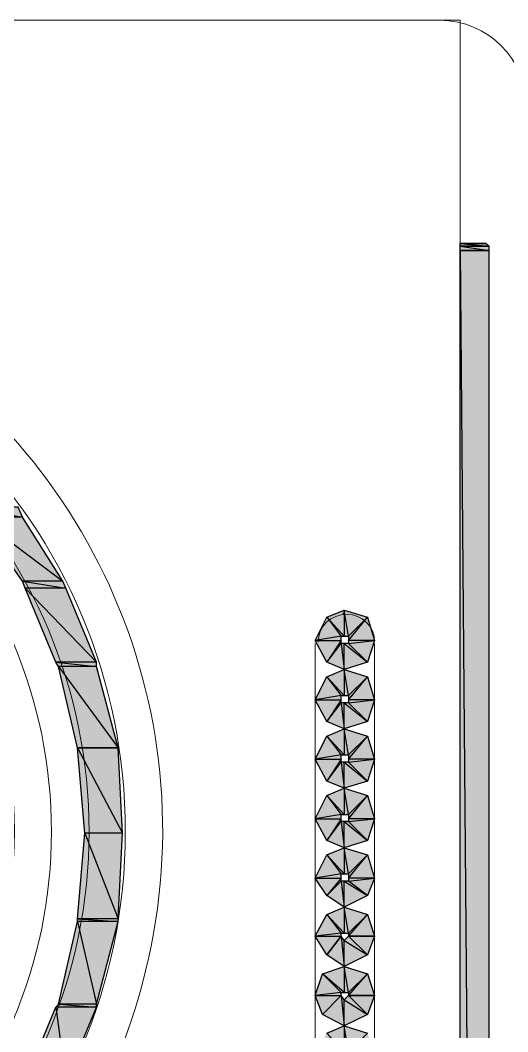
# Model space of a CAD drawing. Header units: millimetres. Extents: x 50 to 186, y -32 to 33.
# Drawn here: x 115.612 to 116.082, y -14.15 to -13.175 of the extents above; entities that cross this region are included whole.
import ezdxf

# ---------------------------------------------------------------- set-up
doc = ezdxf.new("R2010")
doc.units = ezdxf.units.MM
doc.layers.add('Prumada Eletrica', color=40, linetype='Continuous', lineweight=30)

msp = doc.modelspace()

# ---------------------------------------------------------------- hatches: boundary and pattern name
at = {"layer": 'Prumada Eletrica', "true_color": 0x000007}
h = msp.add_hatch(color=7, dxfattribs=at)
h.paths.add_polyline_path([(116.03588, -13.38994), (116.06102, -13.38994), (116.05963, -13.38994)])
h.paths.add_polyline_path([(116.06102, -13.38994), (116.05963, -13.38994), (116.03588, -13.38994)])
h.paths.add_polyline_path([(116.06102, -13.38994), (116.03588, -13.38994)])
h.paths.add_polyline_path([(116.03588, -13.38994), (116.06102, -13.38994), (116.05963, -13.38994)])
h.paths.add_polyline_path([(116.06102, -13.38994), (116.05963, -13.38994), (116.03588, -13.38994)])
h.paths.add_polyline_path([(116.06102, -13.38994), (116.03588, -13.38994), (116.05683, -13.38994)])
h = msp.add_hatch(color=7, dxfattribs=at)
h.paths.add_polyline_path([(116.06102, -13.38994), (116.03588, -13.38994), (116.06382, -13.39274)])
h.paths.add_polyline_path([(116.03588, -13.38994), (116.06382, -13.39274), (116.03588, -13.39274)])
h.paths.add_polyline_path([(116.06382, -13.39274), (116.03588, -13.39274)])
h.paths.add_polyline_path([(116.03588, -13.39274), (116.06382, -13.39274)])
h.paths.add_polyline_path([(116.06382, -13.39274), (116.03588, -13.39274)])
h.paths.add_polyline_path([(116.06382, -13.39274), (116.03588, -13.39274)])
h = msp.add_hatch(color=7, dxfattribs=at)
h.paths.add_polyline_path([(116.06382, -13.39274), (116.03588, -13.39274), (116.06382, -13.39693)])
h.paths.add_polyline_path([(116.03588, -13.39274), (116.06382, -13.39693), (116.03588, -13.39693)])
h.paths.add_polyline_path([(116.06382, -13.39693), (116.03588, -13.39693)])
h.paths.add_polyline_path([(116.03588, -13.39693), (116.06382, -13.39693)])
h = msp.add_hatch(color=7, dxfattribs=at)
h.paths.add_polyline_path([(116.06382, -13.39693), (116.03588, -13.39693), (116.06382, -16.73937)])
h.paths.add_polyline_path([(116.03588, -13.39693), (116.06382, -16.73937), (116.03588, -16.73937)])
h = msp.add_hatch(color=7, dxfattribs=at)
h.paths.add_polyline_path([(115.60987, -13.64415), (115.56378, -13.64415), (115.61406, -13.65393)])
h.paths.add_polyline_path([(115.56378, -13.64415), (115.61406, -13.65393), (115.57076, -13.65393)])
h = msp.add_hatch(color=7, dxfattribs=at)
h.paths.add_polyline_path([(115.61406, -13.65393), (115.57076, -13.65393), (115.65317, -13.71539)])
h.paths.add_polyline_path([(115.57076, -13.65393), (115.65317, -13.71539), (115.61406, -13.71539)])
h = msp.add_hatch(color=7, dxfattribs=at)
h.paths.add_polyline_path([(115.65317, -13.71539), (115.61406, -13.71539), (115.65596, -13.72237)])
h.paths.add_polyline_path([(115.61406, -13.71539), (115.65596, -13.72237), (115.61685, -13.72237)])
h = msp.add_hatch(color=7, dxfattribs=at)
h.paths.add_polyline_path([(115.65596, -13.72237), (115.61685, -13.72237), (115.6853, -13.79361)])
h.paths.add_polyline_path([(115.61685, -13.72237), (115.6853, -13.79361), (115.64619, -13.79361)])
h = msp.add_hatch(color=7, dxfattribs=at)
h.paths.add_polyline_path([(115.94649, -13.79361), (115.92833, -13.77545), (115.95347, -13.77266)])
h.paths.add_polyline_path([(115.92833, -13.77545), (115.95347, -13.77266), (115.92833, -13.77266)])
h.paths.add_polyline_path([(115.95347, -13.77266), (115.92833, -13.77266), (115.94649, -13.75031)])
h.paths.add_polyline_path([(115.92833, -13.77266), (115.94649, -13.75031), (115.92833, -13.76847)])
h.paths.add_polyline_path([(115.94649, -13.75031), (115.92833, -13.76847), (115.92414, -13.74332)])
h.paths.add_polyline_path([(115.92833, -13.76847), (115.92414, -13.74332), (115.92414, -13.76847)])
h.paths.add_polyline_path([(115.92414, -13.74332), (115.92414, -13.76847), (115.90738, -13.75031)])
h.paths.add_polyline_path([(115.92414, -13.76847), (115.90738, -13.75031), (115.92135, -13.76847)])
h.paths.add_polyline_path([(115.90738, -13.75031), (115.92135, -13.76847), (115.89621, -13.77266)])
h.paths.add_polyline_path([(115.92135, -13.76847), (115.89621, -13.77266), (115.92135, -13.77266)])
h.paths.add_polyline_path([(115.89621, -13.77266), (115.92135, -13.77266), (115.90738, -13.79361)])
h.paths.add_polyline_path([(115.92135, -13.77266), (115.90738, -13.79361), (115.92135, -13.77545)])
h.paths.add_polyline_path([(115.90738, -13.79361), (115.92135, -13.77545), (115.92414, -13.80059)])
h.paths.add_polyline_path([(115.92135, -13.77545), (115.92414, -13.80059), (115.92414, -13.77545)])
h.paths.add_polyline_path([(115.92414, -13.80059), (115.92414, -13.77545), (115.94649, -13.79361)])
h.paths.add_polyline_path([(115.92414, -13.77545), (115.94649, -13.79361), (115.92833, -13.77545)])
h = msp.add_hatch(color=7, dxfattribs=at)
h.paths.add_polyline_path([(115.6853, -13.79361), (115.64619, -13.79361), (115.6853, -13.7978)])
h.paths.add_polyline_path([(115.64619, -13.79361), (115.6853, -13.7978), (115.64898, -13.7978)])
h = msp.add_hatch(color=7, dxfattribs=at)
h.paths.add_polyline_path([(115.6853, -13.7978), (115.64898, -13.7978), (115.70625, -13.87602)])
h.paths.add_polyline_path([(115.64898, -13.7978), (115.70625, -13.87602), (115.66714, -13.87602)])
h = msp.add_hatch(color=7, dxfattribs=at)
h.paths.add_polyline_path([(115.94649, -13.85087), (115.92833, -13.83272), (115.95347, -13.82992)])
h.paths.add_polyline_path([(115.92833, -13.83272), (115.95347, -13.82992), (115.92833, -13.82992)])
h.paths.add_polyline_path([(115.95347, -13.82992), (115.92833, -13.82992), (115.94649, -13.80757)])
h.paths.add_polyline_path([(115.92833, -13.82992), (115.94649, -13.80757), (115.92833, -13.82573)])
h.paths.add_polyline_path([(115.94649, -13.80757), (115.92833, -13.82573), (115.92414, -13.80059)])
h.paths.add_polyline_path([(115.92833, -13.82573), (115.92414, -13.80059), (115.92414, -13.82573)])
h.paths.add_polyline_path([(115.92414, -13.80059), (115.92414, -13.82573), (115.90738, -13.80757)])
h.paths.add_polyline_path([(115.92414, -13.82573), (115.90738, -13.80757), (115.92135, -13.82573)])
h.paths.add_polyline_path([(115.90738, -13.80757), (115.92135, -13.82573), (115.89621, -13.82992)])
h.paths.add_polyline_path([(115.92135, -13.82573), (115.89621, -13.82992), (115.92135, -13.82992)])
h.paths.add_polyline_path([(115.89621, -13.82992), (115.92135, -13.82992), (115.90738, -13.85087)])
h.paths.add_polyline_path([(115.92135, -13.82992), (115.90738, -13.85087), (115.92135, -13.83272)])
h.paths.add_polyline_path([(115.90738, -13.85087), (115.92135, -13.83272), (115.92414, -13.85786)])
h.paths.add_polyline_path([(115.92135, -13.83272), (115.92414, -13.85786), (115.92414, -13.83272)])
h.paths.add_polyline_path([(115.92414, -13.85786), (115.92414, -13.83272), (115.94649, -13.85087)])
h.paths.add_polyline_path([(115.92414, -13.83272), (115.94649, -13.85087), (115.92833, -13.83272)])
h = msp.add_hatch(color=7, dxfattribs=at)
h.paths.add_polyline_path([(115.94649, -13.90814), (115.92833, -13.88998), (115.95347, -13.88719)])
h.paths.add_polyline_path([(115.92833, -13.88998), (115.95347, -13.88719), (115.92833, -13.88719)])
h.paths.add_polyline_path([(115.95347, -13.88719), (115.92833, -13.88719), (115.94649, -13.86484)])
h.paths.add_polyline_path([(115.92833, -13.88719), (115.94649, -13.86484), (115.92833, -13.883)])
h.paths.add_polyline_path([(115.94649, -13.86484), (115.92833, -13.883), (115.92414, -13.85786)])
h.paths.add_polyline_path([(115.92833, -13.883), (115.92414, -13.85786), (115.92414, -13.883)])
h.paths.add_polyline_path([(115.92414, -13.85786), (115.92414, -13.883), (115.90738, -13.86484)])
h.paths.add_polyline_path([(115.92414, -13.883), (115.90738, -13.86484), (115.92135, -13.883)])
h.paths.add_polyline_path([(115.90738, -13.86484), (115.92135, -13.883), (115.89621, -13.88719)])
h.paths.add_polyline_path([(115.92135, -13.883), (115.89621, -13.88719), (115.92135, -13.88719)])
h.paths.add_polyline_path([(115.89621, -13.88719), (115.92135, -13.88719), (115.90738, -13.90814)])
h.paths.add_polyline_path([(115.92135, -13.88719), (115.90738, -13.90814), (115.92135, -13.88998)])
h.paths.add_polyline_path([(115.90738, -13.90814), (115.92135, -13.88998), (115.92414, -13.91512)])
h.paths.add_polyline_path([(115.92135, -13.88998), (115.92414, -13.91512), (115.92414, -13.88998)])
h.paths.add_polyline_path([(115.92414, -13.91512), (115.92414, -13.88998), (115.94649, -13.90814)])
h.paths.add_polyline_path([(115.92414, -13.88998), (115.94649, -13.90814), (115.92833, -13.88998)])
h = msp.add_hatch(color=7, dxfattribs=at)
h.paths.add_polyline_path([(115.70625, -13.87602), (115.66714, -13.87602), (115.71044, -13.95842)])
h.paths.add_polyline_path([(115.66714, -13.87602), (115.71044, -13.95842), (115.67412, -13.95842)])
h = msp.add_hatch(color=7, dxfattribs=at)
h.paths.add_polyline_path([(115.94649, -13.96541), (115.92833, -13.94725), (115.95347, -13.94446)])
h.paths.add_polyline_path([(115.92833, -13.94725), (115.95347, -13.94446), (115.92833, -13.94446)])
h.paths.add_polyline_path([(115.95347, -13.94446), (115.92833, -13.94446), (115.94649, -13.92211)])
h.paths.add_polyline_path([(115.92833, -13.94446), (115.94649, -13.92211), (115.92833, -13.94027)])
h.paths.add_polyline_path([(115.94649, -13.92211), (115.92833, -13.94027), (115.92414, -13.91512)])
h.paths.add_polyline_path([(115.92833, -13.94027), (115.92414, -13.91512), (115.92414, -13.94027)])
h.paths.add_polyline_path([(115.92414, -13.91512), (115.92414, -13.94027), (115.90738, -13.92211)])
h.paths.add_polyline_path([(115.92414, -13.94027), (115.90738, -13.92211), (115.92135, -13.94027)])
h.paths.add_polyline_path([(115.90738, -13.92211), (115.92135, -13.94027), (115.89621, -13.94446)])
h.paths.add_polyline_path([(115.92135, -13.94027), (115.89621, -13.94446), (115.92135, -13.94446)])
h.paths.add_polyline_path([(115.89621, -13.94446), (115.92135, -13.94446), (115.90738, -13.96541)])
h.paths.add_polyline_path([(115.92135, -13.94446), (115.90738, -13.96541), (115.92135, -13.94725)])
h.paths.add_polyline_path([(115.90738, -13.96541), (115.92135, -13.94725), (115.92414, -13.97239)])
h.paths.add_polyline_path([(115.92135, -13.94725), (115.92414, -13.97239), (115.92414, -13.94725)])
h.paths.add_polyline_path([(115.92414, -13.97239), (115.92414, -13.94725), (115.94649, -13.96541)])
h.paths.add_polyline_path([(115.92414, -13.94725), (115.94649, -13.96541), (115.92833, -13.94725)])
h = msp.add_hatch(color=7, dxfattribs=at)
h.paths.add_polyline_path([(115.71044, -13.95842), (115.67412, -13.95842), (115.70625, -14.04083)])
h.paths.add_polyline_path([(115.67412, -13.95842), (115.70625, -14.04083), (115.66714, -14.04083)])
h = msp.add_hatch(color=7, dxfattribs=at)
h.paths.add_polyline_path([(115.94649, -14.01848), (115.92833, -14.00452), (115.95347, -14.00172)])
h.paths.add_polyline_path([(115.92833, -14.00452), (115.95347, -14.00172), (115.92833, -14.00172)])
h.paths.add_polyline_path([(115.95347, -14.00172), (115.92833, -14.00172), (115.94649, -13.97938)])
h.paths.add_polyline_path([(115.92833, -14.00172), (115.94649, -13.97938), (115.92833, -13.99753)])
h.paths.add_polyline_path([(115.94649, -13.97938), (115.92833, -13.99753), (115.92414, -13.97239)])
h.paths.add_polyline_path([(115.92833, -13.99753), (115.92414, -13.97239), (115.92414, -13.99753)])
h.paths.add_polyline_path([(115.92414, -13.97239), (115.92414, -13.99753), (115.90738, -13.97938)])
h.paths.add_polyline_path([(115.92414, -13.99753), (115.90738, -13.97938), (115.92135, -13.99753)])
h.paths.add_polyline_path([(115.90738, -13.97938), (115.92135, -13.99753), (115.89621, -14.00172)])
h.paths.add_polyline_path([(115.92135, -13.99753), (115.89621, -14.00172), (115.92135, -14.00172)])
h.paths.add_polyline_path([(115.89621, -14.00172), (115.92135, -14.00172), (115.90738, -14.01848)])
h.paths.add_polyline_path([(115.92135, -14.00172), (115.90738, -14.01848), (115.92135, -14.00452)])
h.paths.add_polyline_path([(115.90738, -14.01848), (115.92135, -14.00452), (115.92414, -14.02966)])
h.paths.add_polyline_path([(115.92135, -14.00452), (115.92414, -14.02966), (115.92414, -14.00452)])
h.paths.add_polyline_path([(115.92414, -14.02966), (115.92414, -14.00452), (115.94649, -14.01848)])
h.paths.add_polyline_path([(115.92414, -14.00452), (115.94649, -14.01848), (115.92833, -14.00452)])
h = msp.add_hatch(color=7, dxfattribs=at)
h.paths.add_polyline_path([(115.95347, -14.05759), (115.92833, -14.05759), (115.94649, -14.03664)])
h.paths.add_polyline_path([(115.92833, -14.05759), (115.94649, -14.03664), (115.92833, -14.0548)])
h.paths.add_polyline_path([(115.94649, -14.03664), (115.92833, -14.0548), (115.92414, -14.02966)])
h.paths.add_polyline_path([(115.92833, -14.0548), (115.92414, -14.02966), (115.92414, -14.0548)])
h.paths.add_polyline_path([(115.92414, -14.02966), (115.92414, -14.0548), (115.90738, -14.03664)])
h.paths.add_polyline_path([(115.92414, -14.0548), (115.90738, -14.03664), (115.92135, -14.0548)])
h.paths.add_polyline_path([(115.90738, -14.03664), (115.92135, -14.0548), (115.89621, -14.05759)])
h.paths.add_polyline_path([(115.92135, -14.0548), (115.89621, -14.05759), (115.92135, -14.05759)])
h.paths.add_polyline_path([(115.89621, -14.05759), (115.92135, -14.05759), (115.90738, -14.07575)])
h = msp.add_hatch(color=7, dxfattribs=at)
h.paths.add_polyline_path([(115.70625, -14.04363), (115.66714, -14.04363), (115.6853, -14.12324)])
h.paths.add_polyline_path([(115.66714, -14.04363), (115.6853, -14.12324), (115.64898, -14.12324)])
h = msp.add_hatch(color=7, dxfattribs=at)
h.paths.add_polyline_path([(115.70625, -14.04083), (115.66714, -14.04083), (115.70625, -14.04363)])
h.paths.add_polyline_path([(115.66714, -14.04083), (115.70625, -14.04363), (115.66714, -14.04363)])
h = msp.add_hatch(color=7, dxfattribs=at)
h.paths.add_polyline_path([(115.90738, -14.07575), (115.92135, -14.05759), (115.92414, -14.08693)])
h.paths.add_polyline_path([(115.92135, -14.05759), (115.92414, -14.08693), (115.92414, -14.06178)])
h.paths.add_polyline_path([(115.92414, -14.08693), (115.92414, -14.06178), (115.94649, -14.07575)])
h.paths.add_polyline_path([(115.92414, -14.06178), (115.94649, -14.07575), (115.92833, -14.05759)])
h.paths.add_polyline_path([(115.94649, -14.07575), (115.92833, -14.05759), (115.95347, -14.05759)])
h = msp.add_hatch(color=7, dxfattribs=at)
h.paths.add_polyline_path([(115.95347, -14.11486), (115.92833, -14.11486), (115.94649, -14.09391)])
h.paths.add_polyline_path([(115.92833, -14.11486), (115.94649, -14.09391), (115.92833, -14.11207)])
h.paths.add_polyline_path([(115.94649, -14.09391), (115.92833, -14.11207), (115.92414, -14.08693)])
h.paths.add_polyline_path([(115.92833, -14.11207), (115.92414, -14.08693), (115.92414, -14.11207)])
h.paths.add_polyline_path([(115.92414, -14.08693), (115.92414, -14.11207), (115.90319, -14.09391)])
h.paths.add_polyline_path([(115.92414, -14.11207), (115.90319, -14.09391), (115.92135, -14.11207)])
h.paths.add_polyline_path([(115.90319, -14.09391), (115.92135, -14.11207), (115.89621, -14.11486)])
h.paths.add_polyline_path([(115.92135, -14.11207), (115.89621, -14.11486), (115.92135, -14.11486)])
h.paths.add_polyline_path([(115.89621, -14.11486), (115.92135, -14.11486), (115.90319, -14.13302)])
h = msp.add_hatch(color=7, dxfattribs=at)
h.paths.add_polyline_path([(115.90319, -14.13302), (115.92135, -14.11486), (115.92414, -14.14419)])
h.paths.add_polyline_path([(115.92135, -14.11486), (115.92414, -14.14419), (115.92414, -14.11905)])
h.paths.add_polyline_path([(115.92414, -14.14419), (115.92414, -14.11905), (115.94649, -14.13302)])
h.paths.add_polyline_path([(115.92414, -14.11905), (115.94649, -14.13302), (115.92833, -14.11486)])
h.paths.add_polyline_path([(115.94649, -14.13302), (115.92833, -14.11486), (115.95347, -14.11486)])
h = msp.add_hatch(color=7, dxfattribs=at)
h.paths.add_polyline_path([(115.6853, -14.12604), (115.64619, -14.12604), (115.65596, -14.19727)])
h.paths.add_polyline_path([(115.64619, -14.12604), (115.65596, -14.19727), (115.61685, -14.19727)])
h = msp.add_hatch(color=7, dxfattribs=at)
h.paths.add_polyline_path([(115.6853, -14.12324), (115.64898, -14.12324), (115.6853, -14.12604)])
h.paths.add_polyline_path([(115.64898, -14.12324), (115.6853, -14.12604), (115.64619, -14.12604)])
h = msp.add_hatch(color=7, dxfattribs=at)
h.paths.add_polyline_path([(115.95347, -14.17213), (115.92833, -14.17213), (115.94649, -14.15118)])
h.paths.add_polyline_path([(115.92833, -14.17213), (115.94649, -14.15118), (115.92833, -14.16933)])
h.paths.add_polyline_path([(115.94649, -14.15118), (115.92833, -14.16933), (115.92414, -14.14419)])
h.paths.add_polyline_path([(115.92833, -14.16933), (115.92414, -14.14419), (115.92414, -14.16933)])
h.paths.add_polyline_path([(115.92414, -14.14419), (115.92414, -14.16933), (115.90738, -14.15118)])
h.paths.add_polyline_path([(115.92414, -14.16933), (115.90738, -14.15118), (115.92135, -14.16933)])
h.paths.add_polyline_path([(115.90738, -14.15118), (115.92135, -14.16933), (115.89621, -14.17213)])
h.paths.add_polyline_path([(115.92135, -14.16933), (115.89621, -14.17213), (115.92135, -14.17213)])
h.paths.add_polyline_path([(115.89621, -14.17213), (115.92135, -14.17213), (115.90738, -14.19029)])

# ---------------------------------------------------------------- linework, layer by layer
at = {"layer": 'Prumada Eletrica', "color": 7, "linetype": 'Continuous', "lineweight": 20, "true_color": 0x000007}
for points in [[(114.31927, -13.17484), (116.03588, -13.17484), (116.03588, -16.73937), (114.31228, -16.73937), (114.31088, -16.73937), (114.24803, -16.73937)], [(114.33323, -13.17484), (116.01353, -13.17484), (116.01353, -13.17484)], [(116.05683, -13.38994), (116.03588, -13.38994), (116.03588, -13.38994)], [(116.03588, -16.73937), (116.06382, -16.73937), (116.06382, -13.39693)], [(115.92414, -13.74751), (115.92274, -13.74612), (115.92274, -13.74612)], [(115.89621, -13.77545), (115.89621, -14.68334), (115.89621, -14.68334)], [(115.95347, -14.68334), (115.95347, -13.77545), (115.95347, -13.77545)]]:
    msp.add_lwpolyline(points, dxfattribs=at)
at = {"layer": 'Prumada Eletrica', "color": 7, "linetype": 'Continuous', "lineweight": -2, "true_color": 0x000007}
for points in [[(116.03588, -13.38994), (116.05683, -13.38994), (116.05683, -13.38994)], [(116.05683, -13.38994), (116.05683, -13.38994), (116.03588, -13.38994)], [(116.03588, -13.38994), (116.06102, -13.38994), (116.05963, -13.38994)], [(116.06102, -13.38994), (116.05963, -13.38994), (116.03588, -13.38994)], [(116.06102, -13.38994), (116.03588, -13.38994)], [(116.03588, -13.38994), (116.06102, -13.38994), (116.05963, -13.38994)], [(116.06102, -13.38994), (116.05963, -13.38994), (116.03588, -13.38994)], [(116.06102, -13.38994), (116.03588, -13.38994), (116.05683, -13.38994)], [(116.06102, -13.38994), (116.03588, -13.38994), (116.06382, -13.39274)], [(116.03588, -13.38994), (116.06382, -13.39274), (116.03588, -13.39274)], [(116.06382, -13.39274), (116.03588, -13.39274)], [(116.03588, -13.39274), (116.06382, -13.39274), (116.06382, -13.39274)], [(116.06382, -13.39274), (116.06382, -13.39274), (116.03588, -13.39274)], [(116.06382, -13.39274), (116.03588, -13.39274)], [(116.06382, -13.39274), (116.03588, -13.39274), (116.06382, -13.39693)], [(116.03588, -13.39274), (116.06382, -13.39693), (116.03588, -13.39693)], [(116.06382, -13.39693), (116.03588, -13.39693)], [(116.03588, -13.39693), (116.06382, -13.39693), (116.06382, -13.39693)], [(116.06382, -13.39693), (116.03588, -13.39693), (116.06382, -16.73937)], [(116.03588, -13.39693), (116.06382, -16.73937), (116.03588, -16.73937)], [(115.60987, -13.64415), (115.56378, -13.64415), (115.61406, -13.65393)], [(115.56378, -13.64415), (115.61406, -13.65393), (115.57076, -13.65393)], [(115.61406, -13.65393), (115.57076, -13.65393), (115.65317, -13.71539)], [(115.57076, -13.65393), (115.65317, -13.71539), (115.61406, -13.71539)], [(115.65317, -13.71539), (115.61406, -13.71539), (115.65596, -13.72237)], [(115.61406, -13.71539), (115.65596, -13.72237), (115.61685, -13.72237)], [(115.65596, -13.72237), (115.61685, -13.72237), (115.6853, -13.79361)], [(115.61685, -13.72237), (115.6853, -13.79361), (115.64619, -13.79361)], [(115.92414, -13.74332), (115.92414, -13.76847), (115.90738, -13.75031)], [(115.94649, -13.75031), (115.92833, -13.76847), (115.92414, -13.74332)], [(115.92833, -13.76847), (115.92414, -13.74332), (115.92414, -13.76847)], [(115.90738, -13.75031), (115.92135, -13.76847), (115.89621, -13.77266)], [(115.92414, -13.76847), (115.90738, -13.75031), (115.92135, -13.76847)], [(115.95347, -13.77266), (115.92833, -13.77266), (115.94649, -13.75031)], [(115.92833, -13.77266), (115.94649, -13.75031), (115.92833, -13.76847)], [(115.92135, -13.76847), (115.89621, -13.77266), (115.92135, -13.77266)], [(115.89621, -13.77266), (115.92135, -13.77266), (115.90738, -13.79361)], [(115.92135, -13.77266), (115.90738, -13.79361), (115.92135, -13.77545)], [(115.90738, -13.79361), (115.92135, -13.77545), (115.92414, -13.80059)], [(115.92135, -13.77545), (115.92414, -13.80059), (115.92414, -13.77545)], [(115.92414, -13.80059), (115.92414, -13.77545), (115.94649, -13.79361)], [(115.92414, -13.77545), (115.94649, -13.79361), (115.92833, -13.77545)], [(115.94649, -13.79361), (115.92833, -13.77545), (115.95347, -13.77266)], [(115.92833, -13.77545), (115.95347, -13.77266), (115.92833, -13.77266)], [(115.6853, -13.79361), (115.64619, -13.79361), (115.6853, -13.7978)], [(115.64619, -13.79361), (115.6853, -13.7978), (115.64898, -13.7978)], [(115.6853, -13.7978), (115.64898, -13.7978), (115.70625, -13.87602)], [(115.64898, -13.7978), (115.70625, -13.87602), (115.66714, -13.87602)], [(115.92414, -13.80059), (115.92414, -13.82573), (115.90738, -13.80757)], [(115.94649, -13.80757), (115.92833, -13.82573), (115.92414, -13.80059)], [(115.92833, -13.82573), (115.92414, -13.80059), (115.92414, -13.82573)], [(115.90738, -13.80757), (115.92135, -13.82573), (115.89621, -13.82992)], [(115.92414, -13.82573), (115.90738, -13.80757), (115.92135, -13.82573)], [(115.95347, -13.82992), (115.92833, -13.82992), (115.94649, -13.80757)], [(115.92833, -13.82992), (115.94649, -13.80757), (115.92833, -13.82573)], [(115.92135, -13.82573), (115.89621, -13.82992), (115.92135, -13.82992)], [(115.89621, -13.82992), (115.92135, -13.82992), (115.90738, -13.85087)], [(115.92135, -13.82992), (115.90738, -13.85087), (115.92135, -13.83272)], [(115.90738, -13.85087), (115.92135, -13.83272), (115.92414, -13.85786)], [(115.92135, -13.83272), (115.92414, -13.85786), (115.92414, -13.83272)], [(115.92414, -13.85786), (115.92414, -13.83272), (115.94649, -13.85087)], [(115.92414, -13.83272), (115.94649, -13.85087), (115.92833, -13.83272)], [(115.94649, -13.85087), (115.92833, -13.83272), (115.95347, -13.82992)], [(115.92833, -13.83272), (115.95347, -13.82992), (115.92833, -13.82992)], [(115.92414, -13.85786), (115.92414, -13.883), (115.90738, -13.86484)], [(115.94649, -13.86484), (115.92833, -13.883), (115.92414, -13.85786)], [(115.92833, -13.883), (115.92414, -13.85786), (115.92414, -13.883)], [(115.90738, -13.86484), (115.92135, -13.883), (115.89621, -13.88719)], [(115.92414, -13.883), (115.90738, -13.86484), (115.92135, -13.883)], [(115.95347, -13.88719), (115.92833, -13.88719), (115.94649, -13.86484)], [(115.92833, -13.88719), (115.94649, -13.86484), (115.92833, -13.883)], [(115.66714, -13.87602), (115.70625, -13.87602), (115.70625, -13.87602)], [(115.70625, -13.87602), (115.70625, -13.87602), (115.66714, -13.87602)], [(115.70625, -13.87602), (115.66714, -13.87602), (115.71044, -13.95842)], [(115.66714, -13.87602), (115.71044, -13.95842), (115.67412, -13.95842)], [(115.92135, -13.883), (115.89621, -13.88719), (115.92135, -13.88719)], [(115.89621, -13.88719), (115.92135, -13.88719), (115.90738, -13.90814)], [(115.92135, -13.88719), (115.90738, -13.90814), (115.92135, -13.88998)], [(115.90738, -13.90814), (115.92135, -13.88998), (115.92414, -13.91512)], [(115.92135, -13.88998), (115.92414, -13.91512), (115.92414, -13.88998)], [(115.92414, -13.91512), (115.92414, -13.88998), (115.94649, -13.90814)], [(115.92414, -13.88998), (115.94649, -13.90814), (115.92833, -13.88998)], [(115.94649, -13.90814), (115.92833, -13.88998), (115.95347, -13.88719)], [(115.92833, -13.88998), (115.95347, -13.88719), (115.92833, -13.88719)], [(115.92414, -13.91512), (115.92414, -13.94027), (115.90738, -13.92211)], [(115.94649, -13.92211), (115.92833, -13.94027), (115.92414, -13.91512)], [(115.92833, -13.94027), (115.92414, -13.91512), (115.92414, -13.94027)], [(115.90738, -13.92211), (115.92135, -13.94027), (115.89621, -13.94446)], [(115.92414, -13.94027), (115.90738, -13.92211), (115.92135, -13.94027)], [(115.95347, -13.94446), (115.92833, -13.94446), (115.94649, -13.92211)], [(115.92833, -13.94446), (115.94649, -13.92211), (115.92833, -13.94027)], [(115.92135, -13.94027), (115.89621, -13.94446), (115.92135, -13.94446)], [(115.89621, -13.94446), (115.92135, -13.94446), (115.90738, -13.96541)], [(115.92135, -13.94446), (115.90738, -13.96541), (115.92135, -13.94725)], [(115.90738, -13.96541), (115.92135, -13.94725), (115.92414, -13.97239)], [(115.92135, -13.94725), (115.92414, -13.97239), (115.92414, -13.94725)], [(115.92414, -13.97239), (115.92414, -13.94725), (115.94649, -13.96541)], [(115.92414, -13.94725), (115.94649, -13.96541), (115.92833, -13.94725)], [(115.94649, -13.96541), (115.92833, -13.94725), (115.95347, -13.94446)], [(115.92833, -13.94725), (115.95347, -13.94446), (115.92833, -13.94446)], [(115.67412, -13.95842), (115.70625, -14.04083), (115.66714, -14.04083)], [(115.71044, -13.95842), (115.67412, -13.95842), (115.70625, -14.04083)], [(115.90738, -13.97938), (115.92135, -13.99753), (115.89621, -14.00172)], [(115.92414, -13.97239), (115.92414, -13.99753), (115.90738, -13.97938)], [(115.92414, -13.99753), (115.90738, -13.97938), (115.92135, -13.99753)], [(115.94649, -13.97938), (115.92833, -13.99753), (115.92414, -13.97239)], [(115.92833, -13.99753), (115.92414, -13.97239), (115.92414, -13.99753)], [(115.95347, -14.00172), (115.92833, -14.00172), (115.94649, -13.97938)], [(115.92833, -14.00172), (115.94649, -13.97938), (115.92833, -13.99753)], [(115.92135, -13.99753), (115.89621, -14.00172), (115.92135, -14.00172)], [(115.89621, -14.00172), (115.92135, -14.00172), (115.90738, -14.01848)], [(115.92135, -14.00172), (115.90738, -14.01848), (115.92135, -14.00452)], [(115.90738, -14.01848), (115.92135, -14.00452), (115.92414, -14.02966)], [(115.92135, -14.00452), (115.92414, -14.02966), (115.92414, -14.00452)], [(115.92414, -14.02966), (115.92414, -14.00452), (115.94649, -14.01848)], [(115.92414, -14.00452), (115.94649, -14.01848), (115.92833, -14.00452)], [(115.94649, -14.01848), (115.92833, -14.00452), (115.95347, -14.00172)], [(115.92833, -14.00452), (115.95347, -14.00172), (115.92833, -14.00172)], [(115.90738, -14.03664), (115.92135, -14.0548), (115.89621, -14.05759)], [(115.92414, -14.02966), (115.92414, -14.0548), (115.90738, -14.03664)], [(115.92414, -14.0548), (115.90738, -14.03664), (115.92135, -14.0548)], [(115.94649, -14.03664), (115.92833, -14.0548), (115.92414, -14.02966)], [(115.92833, -14.0548), (115.92414, -14.02966), (115.92414, -14.0548)], [(115.95347, -14.05759), (115.92833, -14.05759), (115.94649, -14.03664)], [(115.92833, -14.05759), (115.94649, -14.03664), (115.92833, -14.0548)], [(115.66714, -14.04363), (115.6853, -14.12324), (115.64898, -14.12324)], [(115.70625, -14.04083), (115.66714, -14.04083), (115.70625, -14.04363)], [(115.66714, -14.04083), (115.70625, -14.04363), (115.66714, -14.04363)], [(115.70625, -14.04363), (115.66714, -14.04363), (115.6853, -14.12324)], [(115.92135, -14.0548), (115.89621, -14.05759), (115.92135, -14.05759)], [(115.89621, -14.05759), (115.92135, -14.05759), (115.90738, -14.07575)], [(115.90738, -14.07575), (115.92135, -14.05759), (115.92414, -14.08693)], [(115.92135, -14.05759), (115.92414, -14.08693), (115.92414, -14.06178)], [(115.92414, -14.06178), (115.94649, -14.07575), (115.92833, -14.05759)], [(115.94649, -14.07575), (115.92833, -14.05759), (115.95347, -14.05759)], [(115.92414, -14.08693), (115.92414, -14.06178), (115.94649, -14.07575)], [(115.92414, -14.08693), (115.92414, -14.11207), (115.90319, -14.09391)], [(115.94649, -14.09391), (115.92833, -14.11207), (115.92414, -14.08693)], [(115.92833, -14.11207), (115.92414, -14.08693), (115.92414, -14.11207)], [(115.90319, -14.09391), (115.92135, -14.11207), (115.89621, -14.11486)], [(115.92414, -14.11207), (115.90319, -14.09391), (115.92135, -14.11207)], [(115.95347, -14.11486), (115.92833, -14.11486), (115.94649, -14.09391)], [(115.92833, -14.11486), (115.94649, -14.09391), (115.92833, -14.11207)], [(115.92135, -14.11207), (115.89621, -14.11486), (115.92135, -14.11486)], [(115.89621, -14.11486), (115.92135, -14.11486), (115.90319, -14.13302)], [(115.90319, -14.13302), (115.92135, -14.11486), (115.92414, -14.14419)], [(115.92135, -14.11486), (115.92414, -14.14419), (115.92414, -14.11905)], [(115.92414, -14.11905), (115.94649, -14.13302), (115.92833, -14.11486)], [(115.94649, -14.13302), (115.92833, -14.11486), (115.95347, -14.11486)], [(115.64619, -14.12604), (115.65596, -14.19727), (115.61685, -14.19727)], [(115.64898, -14.12324), (115.6853, -14.12604), (115.64619, -14.12604)], [(115.6853, -14.12604), (115.64619, -14.12604), (115.65596, -14.19727)], [(115.6853, -14.12324), (115.64898, -14.12324), (115.6853, -14.12604)], [(115.92414, -14.14419), (115.92414, -14.11905), (115.94649, -14.13302)], [(115.92414, -14.14419), (115.92414, -14.16933), (115.90738, -14.15118)], [(115.94649, -14.15118), (115.92833, -14.16933), (115.92414, -14.14419)], [(115.92833, -14.16933), (115.92414, -14.14419), (115.92414, -14.16933)]]:
    msp.add_lwpolyline(points, close=True, dxfattribs=at)
at = {"layer": 'Prumada Eletrica', "color": 7, "linetype": 'Continuous', "lineweight": 20, "true_color": 0x000007}
for points in [[(116.10013, -13.25865), (116.10013, -13.21256), (116.06242, -13.17484), (116.01633, -13.17484)], [(116.06382, -13.39553), (116.06382, -13.39134), (116.06102, -13.38994), (116.05823, -13.38994)], [(115.54981, -14.16933), (115.62523, -14.03804), (115.62523, -13.87462), (115.54981, -13.74332)], [(115.92693, -13.74751), (115.91157, -13.74751), (115.899, -13.75869), (115.899, -13.77405)], [(115.95347, -13.77405), (115.95347, -13.75869), (115.9409, -13.74751), (115.92693, -13.74751)]]:
    msp.add_open_spline(points, degree=3, dxfattribs=at)
for points in [[(115.71323, -13.95703), (115.71323, -13.66091), (115.47438, -13.42207), (115.17967, -13.42207), (115.17967, -13.42207), (114.88356, -13.42207), (114.64471, -13.66091), (114.64471, -13.95703), (114.64471, -13.95703), (114.64471, -14.25174), (114.88356, -14.49059), (115.17967, -14.49059), (115.17967, -14.49059), (115.47438, -14.49059), (115.71323, -14.25174), (115.71323, -13.95703)], [(114.91847, -13.45), (114.68382, -13.57013), (114.5623, -13.83551), (114.62516, -14.09112), (114.62516, -14.09112), (114.68661, -14.34672), (114.91568, -14.5269), (115.17967, -14.5269), (115.17967, -14.5269), (115.44226, -14.5269), (115.67133, -14.34672), (115.73278, -14.09112), (115.73278, -14.09112), (115.79564, -13.83551), (115.67412, -13.57013), (115.44086, -13.45)], [(115.67831, -13.95703), (115.67831, -13.68047), (115.45483, -13.45699), (115.17967, -13.45699), (115.17967, -13.45699), (114.90311, -13.45699), (114.67963, -13.68047), (114.67963, -13.95703), (114.67963, -13.95703), (114.67963, -14.23219), (114.90311, -14.45567), (115.17967, -14.45567), (115.17967, -14.45567), (115.45483, -14.45567), (115.67831, -14.23219), (115.67831, -13.95703)], [(115.642, -13.95703), (115.642, -13.70002), (115.43528, -13.4933), (115.17967, -13.4933), (115.17967, -13.4933), (114.92266, -13.4933), (114.71594, -13.70002), (114.71594, -13.95703), (114.71594, -13.95703), (114.71594, -14.21263), (114.92266, -14.41935), (115.17967, -14.41935), (115.17967, -14.41935), (115.43528, -14.41935), (115.642, -14.21263), (115.642, -13.95703)]]:
    msp.add_open_spline(points, degree=3, knots=[0, 0, 0, 0, 0.0625, 0.0625, 0.0625, 0.062501, 0.125, 0.125, 0.125, 0.125001, 0.1875, 0.1875, 0.1875, 0.187501, 1, 1, 1, 1], dxfattribs=at)

doc.saveas('drawing.dxf')
